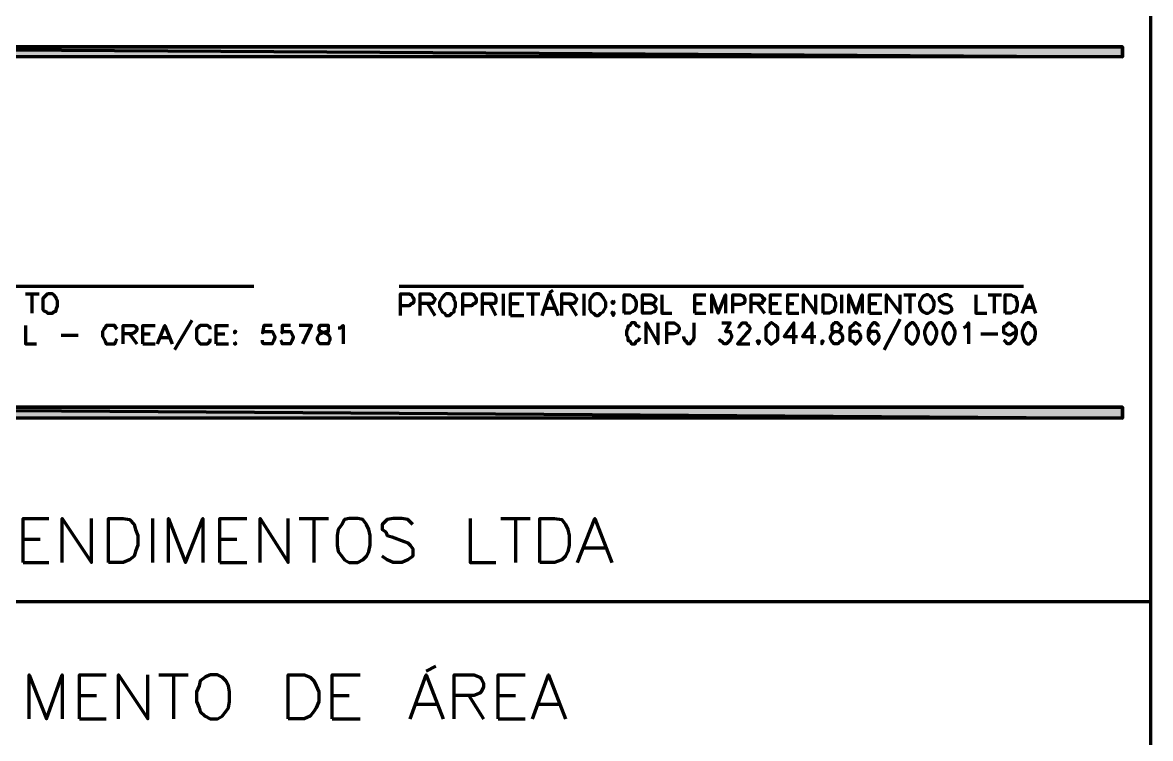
# Model space of a CAD drawing. Header units: inches. Extents: x 1 to 529, y -1 to 335.
# Drawn here: x 405.4 to 466.9, y 66.3 to 105.4 of the extents above; entities that cross this region are included whole.
import ezdxf

# ---------------------------------------------------------------- set-up
doc = ezdxf.new("R2010")
doc.units = ezdxf.units.IN
doc.layers.add('H', color=7, linetype='CONTINUOUS', lineweight=100)
doc.layers.add('P', color=250, linetype='CONTINUOUS', lineweight=100)

msp = doc.modelspace()

# ---------------------------------------------------------------- hatches: boundary and pattern name
at = {"layer": 'H', "linetype": 'CONTINUOUS'}
for points in [[(378.533, 104.067), (465.4, 103.533), (465.4, 104.067), (378.533, 104.067), (465.4, 103.533), (378.533, 103.533)], [(378.533, 104.067), (465.4, 103.533), (465.4, 104.067), (378.533, 104.067), (465.4, 103.533), (378.533, 103.533)], [(378.533, 84.4), (465.4, 83.8), (465.4, 84.4), (378.533, 84.4), (465.4, 83.8), (378.533, 83.8)], [(378.533, 84.4), (465.4, 83.8), (465.4, 84.4), (378.533, 84.4), (465.4, 83.8), (378.533, 83.8)]]:
    msp.add_hatch(color=252, dxfattribs=at).paths.add_polyline_path(points)

# ---------------------------------------------------------------- linework, layer by layer
at = {"layer": 'P', "color": 252, "linetype": 'CONTINUOUS'}
for points in [[(18.067, 327), (466.933, 327), (466.933, 7.867), (18.067, 7.867), (18.067, 327)], [(465.4, 104.067), (378.533, 104.067), (465.4, 103.533), (465.4, 104.067)], [(378.533, 104.067), (465.4, 103.533), (378.533, 103.533), (378.533, 104.067)], [(378.533, 103.533), (378.533, 104.067), (465.4, 104.067), (465.4, 103.533), (383.867, 103.533), (378.533, 103.533)], [(465.4, 104.067), (378.533, 104.067), (465.4, 103.533), (465.4, 104.067)], [(378.533, 104.067), (465.4, 103.533), (378.533, 103.533), (378.533, 104.067)], [(378.533, 103.533), (378.533, 104.067), (465.4, 104.067), (465.4, 103.533), (383.867, 103.533), (378.533, 103.533)], [(405.533, 90.6), (406.267, 90.6)], [(405.867, 90.6), (405.867, 89.533)], [(406.733, 90.6), (406.667, 90.533), (406.533, 90.4), (406.467, 90.333), (406.467, 90.2), (406.467, 89.933), (406.467, 89.733), (406.533, 89.667), (406.667, 89.6), (406.733, 89.533), (407, 89.533), (407.067, 89.6), (407.2, 89.667), (407.2, 89.733), (407.267, 89.933), (407.267, 90.2), (407.2, 90.333), (407.2, 90.4), (407.067, 90.533), (407, 90.6), (406.733, 90.6)], [(438.2, 89.533), (438.2, 90.533), (438.533, 90.533), (438.667, 90.467), (438.733, 90.4), (438.8, 90.267), (438.867, 90.133), (438.867, 89.933), (438.8, 89.733), (438.733, 89.667), (438.667, 89.6), (438.533, 89.533), (438.2, 89.533)], [(439.667, 90.067), (439.8, 90), (439.867, 89.933), (439.933, 89.867), (439.933, 89.733), (439.867, 89.6), (439.8, 89.6), (439.667, 89.533), (439.2, 89.533), (439.2, 90.533), (439.667, 90.533), (439.8, 90.467), (439.867, 90.4), (439.933, 90.333), (439.933, 90.267), (439.867, 90.133), (439.8, 90.067), (439.667, 90.067), (439.2, 90.067)], [(440.267, 90.533), (440.267, 89.533), (440.8, 89.533)], [(442.067, 89.533), (442.067, 90.533), (442.667, 90.533)], [(443, 89.533), (443, 90.533), (443.333, 89.533), (443.733, 90.533), (443.733, 89.533)], [(444.133, 89.533), (444.133, 90.533), (444.533, 90.533), (444.733, 90.467), (444.733, 90.4), (444.8, 90.333), (444.8, 90.2), (444.733, 90.067), (444.733, 90.067), (444.533, 90), (444.133, 90)], [(445.133, 89.533), (445.133, 90.533), (445.6, 90.533), (445.733, 90.467), (445.733, 90.4), (445.867, 90.333), (445.867, 90.267), (445.733, 90.133), (445.733, 90.067), (445.6, 90.067), (445.133, 90.067)], [(446.2, 89.533), (446.2, 90.533), (446.8, 90.533)], [(447.133, 89.533), (447.133, 90.533), (447.733, 90.533)], [(448, 89.533), (448, 90.533), (448.667, 89.533), (448.667, 90.533)], [(449.067, 89.533), (449.067, 90.533), (449.4, 90.533), (449.533, 90.467), (449.667, 90.4), (449.667, 90.267), (449.733, 90.133), (449.733, 89.933), (449.667, 89.733), (449.667, 89.667), (449.533, 89.6), (449.4, 89.533), (449.067, 89.533)], [(450.067, 90.533), (450.067, 89.533)], [(450.467, 89.533), (450.467, 90.533), (450.867, 89.533), (451.2, 90.533), (451.2, 89.533)], [(451.6, 89.533), (451.6, 90.533), (452.267, 90.533)], [(452.533, 89.533), (452.533, 90.533), (453.267, 89.533), (453.267, 90.533)], [(453.467, 90.533), (454.133, 90.533)], [(453.8, 90.533), (453.8, 89.533)], [(454.667, 90.533), (454.533, 90.467), (454.467, 90.4), (454.4, 90.267), (454.333, 90.133), (454.333, 89.933), (454.4, 89.733), (454.467, 89.667), (454.533, 89.6), (454.667, 89.533), (454.8, 89.533), (454.933, 89.6), (455, 89.667), (455.067, 89.733), (455.133, 89.933), (455.133, 90.133), (455.067, 90.267), (455, 90.4), (454.933, 90.467), (454.8, 90.533), (454.667, 90.533)], [(456.067, 90.4), (456, 90.467), (455.867, 90.533), (455.667, 90.533), (455.533, 90.467), (455.4, 90.4), (455.4, 90.267), (455.467, 90.2), (455.533, 90.133), (455.6, 90.067), (455.867, 90), (456, 89.933), (456, 89.933), (456.067, 89.8), (456.067, 89.667), (456, 89.6), (455.867, 89.533), (455.667, 89.533), (455.533, 89.6), (455.4, 89.667)], [(457.4, 90.533), (457.4, 89.533), (458, 89.533)], [(458.067, 90.533), (458.8, 90.533)], [(458.4, 90.533), (458.4, 89.533)], [(459, 89.533), (459, 90.533), (459.333, 90.533), (459.467, 90.467), (459.6, 90.4), (459.6, 90.267), (459.667, 90.133), (459.667, 89.933), (459.6, 89.733), (459.6, 89.667), (459.467, 89.6), (459.333, 89.533), (459, 89.533)], [(459.933, 89.533), (460.333, 90.533), (460.667, 89.533)], [(442.067, 90.067), (442.467, 90.067)], [(445.467, 90.067), (445.867, 89.533)], [(446.2, 90.067), (446.6, 90.067)], [(447.133, 90.067), (447.467, 90.067)], [(451.6, 90.067), (452, 90.067)], [(442.067, 89.533), (442.667, 89.533)], [(446.2, 89.533), (446.8, 89.533)], [(447.133, 89.533), (447.733, 89.533)], [(451.6, 89.533), (452.267, 89.533)], [(460.067, 89.867), (460.533, 89.867)], [(405.533, 88.867), (405.533, 87.867), (406.133, 87.867)], [(410.533, 88.667), (410.467, 88.733), (410.4, 88.867), (410.267, 88.867), (410.067, 88.867), (409.933, 88.867), (409.867, 88.733), (409.8, 88.667), (409.733, 88.533), (409.733, 88.267), (409.8, 88.133), (409.867, 88), (409.933, 87.867), (410.067, 87.867), (410.267, 87.867), (410.4, 87.867), (410.467, 88), (410.533, 88.133)], [(410.867, 87.867), (410.867, 88.867), (411.333, 88.867), (411.467, 88.867), (411.533, 88.8), (411.6, 88.733), (411.6, 88.6), (411.533, 88.533), (411.467, 88.467), (411.333, 88.4), (410.867, 88.4)], [(411.933, 87.867), (411.933, 88.867), (412.6, 88.867)], [(412.733, 87.867), (413.133, 88.867), (413.533, 87.867)], [(414.6, 89.133), (413.667, 87.533)], [(415.6, 88.667), (415.6, 88.733), (415.467, 88.867), (415.4, 88.867), (415.133, 88.867), (415.067, 88.867), (414.933, 88.733), (414.867, 88.667), (414.867, 88.533), (414.867, 88.267), (414.867, 88.133), (414.933, 88), (415.067, 87.867), (415.133, 87.867), (415.4, 87.867), (415.467, 87.867), (415.6, 88), (415.6, 88.133)], [(415.933, 87.867), (415.933, 88.867), (416.6, 88.867)], [(419, 88.867), (418.533, 88.867), (418.467, 88.467), (418.533, 88.533), (418.667, 88.533), (418.8, 88.533), (419, 88.533), (419.067, 88.4), (419.133, 88.267), (419.133, 88.2), (419.067, 88), (419, 87.867), (418.8, 87.867), (418.667, 87.867), (418.533, 87.867), (418.467, 87.933), (418.467, 88.067)], [(420, 88.867), (419.533, 88.867), (419.533, 88.467), (419.533, 88.533), (419.667, 88.533), (419.867, 88.533), (420, 88.533), (420.067, 88.4), (420.133, 88.267), (420.133, 88.2), (420.067, 88), (420, 87.867), (419.867, 87.867), (419.667, 87.867), (419.533, 87.867), (419.533, 87.933), (419.467, 88.067)], [(420.667, 87.867), (421.133, 88.867), (420.467, 88.867)], [(421.733, 88.867), (421.6, 88.867), (421.533, 88.733), (421.533, 88.667), (421.6, 88.533), (421.667, 88.533), (421.867, 88.467), (422, 88.4), (422.067, 88.333), (422.133, 88.2), (422.133, 88.067), (422.067, 87.933), (422.067, 87.867), (421.933, 87.867), (421.733, 87.867), (421.6, 87.867), (421.533, 87.933), (421.467, 88.067), (421.467, 88.2), (421.533, 88.333), (421.6, 88.4), (421.733, 88.467), (421.933, 88.533), (422.067, 88.533), (422.067, 88.667), (422.067, 88.733), (422.067, 88.867), (421.933, 88.867), (421.733, 88.867)], [(422.6, 88.733), (422.733, 88.733), (422.867, 88.867), (422.867, 87.867)], [(439.067, 88.733), (439, 88.8), (438.867, 88.867), (438.8, 89), (438.6, 89), (438.533, 88.867), (438.4, 88.8), (438.4, 88.733), (438.333, 88.533), (438.333, 88.333), (438.4, 88.2), (438.4, 88.067), (438.533, 88), (438.6, 87.867), (438.8, 87.867), (438.867, 88), (439, 88.067), (439.067, 88.2)], [(439.4, 87.867), (439.4, 89), (440.067, 87.867), (440.067, 89)], [(440.533, 87.867), (440.533, 89), (440.933, 89), (441.133, 88.867), (441.133, 88.867), (441.2, 88.733), (441.2, 88.6), (441.133, 88.533), (441.133, 88.467), (440.933, 88.4), (440.533, 88.4)], [(442, 89), (442, 88.2), (441.933, 88), (441.867, 88), (441.8, 87.867), (441.667, 87.867), (441.6, 88), (441.533, 88), (441.467, 88.2), (441.467, 88.267)], [(443.533, 89), (444, 89), (443.733, 88.533), (443.867, 88.533), (444, 88.533), (444, 88.467), (444.067, 88.333), (444.067, 88.2), (444, 88.067), (443.933, 88), (443.8, 87.867), (443.667, 87.867), (443.533, 88), (443.467, 88), (443.4, 88.133)], [(444.467, 88.733), (444.467, 88.733), (444.533, 88.867), (444.533, 88.867), (444.667, 89), (444.867, 89), (444.933, 88.867), (445, 88.867), (445.067, 88.733), (445.067, 88.667), (445, 88.533), (444.867, 88.4), (444.4, 87.867), (445.067, 87.867)], [(446.2, 89), (446.067, 88.867), (445.933, 88.733), (445.933, 88.533), (445.933, 88.4), (445.933, 88.133), (446.067, 88), (446.2, 87.867), (446.267, 87.867), (446.467, 88), (446.6, 88.133), (446.6, 88.4), (446.6, 88.533), (446.6, 88.733), (446.467, 88.867), (446.267, 89), (446.2, 89)], [(447.467, 87.867), (447.467, 89), (446.933, 88.267), (447.667, 88.267)], [(448.467, 87.867), (448.467, 89), (447.933, 88.267), (448.667, 88.267)], [(449.667, 89), (449.533, 88.867), (449.533, 88.8), (449.533, 88.733), (449.533, 88.6), (449.667, 88.533), (449.867, 88.533), (450, 88.467), (450.067, 88.4), (450.133, 88.267), (450.133, 88.133), (450.067, 88), (450, 88), (449.867, 87.867), (449.667, 87.867), (449.533, 88), (449.533, 88), (449.467, 88.133), (449.467, 88.267), (449.533, 88.4), (449.6, 88.467), (449.733, 88.533), (449.933, 88.533), (450, 88.6), (450.067, 88.733), (450.067, 88.8), (450, 88.867), (449.867, 89), (449.667, 89)], [(451.067, 88.8), (451.067, 88.867), (450.867, 89), (450.8, 89), (450.667, 88.867), (450.533, 88.733), (450.533, 88.533), (450.533, 88.267), (450.533, 88.067), (450.667, 88), (450.8, 87.867), (450.867, 87.867), (451, 88), (451.067, 88.067), (451.133, 88.2), (451.133, 88.267), (451.067, 88.4), (451, 88.533), (450.867, 88.533), (450.8, 88.533), (450.667, 88.533), (450.533, 88.4), (450.533, 88.267)], [(452.067, 88.8), (452.067, 88.867), (451.933, 89), (451.8, 89), (451.667, 88.867), (451.6, 88.733), (451.533, 88.533), (451.533, 88.267), (451.6, 88.067), (451.667, 88), (451.8, 87.867), (451.867, 87.867), (452, 88), (452.067, 88.067), (452.133, 88.2), (452.133, 88.267), (452.067, 88.4), (452, 88.533), (451.867, 88.533), (451.8, 88.533), (451.667, 88.533), (451.6, 88.4), (451.533, 88.267)], [(453.267, 89.2), (452.4, 87.533)], [(453.867, 89), (453.733, 88.867), (453.6, 88.733), (453.6, 88.533), (453.6, 88.4), (453.6, 88.133), (453.733, 88), (453.867, 87.867), (454, 87.867), (454.133, 88), (454.2, 88.133), (454.267, 88.4), (454.267, 88.533), (454.2, 88.733), (454.133, 88.867), (454, 89), (453.867, 89)], [(454.867, 89), (454.733, 88.867), (454.667, 88.733), (454.6, 88.533), (454.6, 88.4), (454.667, 88.133), (454.733, 88), (454.867, 87.867), (455, 87.867), (455.133, 88), (455.2, 88.133), (455.267, 88.4), (455.267, 88.533), (455.2, 88.733), (455.133, 88.867), (455, 89), (454.867, 89)], [(455.867, 89), (455.733, 88.867), (455.667, 88.733), (455.6, 88.533), (455.6, 88.4), (455.667, 88.133), (455.733, 88), (455.867, 87.867), (456, 87.867), (456.133, 88), (456.2, 88.133), (456.267, 88.4), (456.267, 88.533), (456.2, 88.733), (456.133, 88.867), (456, 89), (455.867, 89)], [(456.733, 88.733), (456.867, 88.8), (457, 89), (457, 87.867)], [(459.6, 88.6), (459.533, 88.467), (459.4, 88.4), (459.267, 88.333), (459.2, 88.333), (459.067, 88.4), (458.933, 88.467), (458.933, 88.6), (458.933, 88.667), (458.933, 88.8), (459.067, 88.867), (459.2, 89), (459.267, 89), (459.4, 88.867), (459.533, 88.8), (459.6, 88.6), (459.6, 88.4), (459.533, 88.133), (459.4, 88), (459.267, 87.867), (459.133, 87.867), (459, 88), (458.933, 88.067)], [(460.2, 89), (460.067, 88.867), (460, 88.733), (459.933, 88.533), (459.933, 88.4), (460, 88.133), (460.067, 88), (460.2, 87.867), (460.333, 87.867), (460.467, 88), (460.6, 88.133), (460.667, 88.4), (460.667, 88.533), (460.6, 88.733), (460.467, 88.867), (460.333, 89), (460.2, 89)], [(407.467, 88.333), (408.4, 88.333)], [(411.2, 88.4), (411.6, 87.867)], [(411.933, 88.4), (412.333, 88.4)], [(412.867, 88.2), (413.4, 88.2)], [(415.933, 88.4), (416.4, 88.4)], [(416.933, 88.533), (416.933, 88.533), (416.933, 88.467), (417, 88.533), (416.933, 88.533)], [(457.667, 88.4), (458.6, 88.4)], [(411.933, 87.867), (412.6, 87.867)], [(415.933, 87.867), (416.6, 87.867)], [(416.933, 87.933), (416.933, 87.867), (416.933, 87.867), (417, 87.867), (416.933, 87.933)], [(445.533, 88), (445.467, 88), (445.533, 87.867), (445.6, 88), (445.533, 88)], [(449, 88), (449, 88), (449, 87.867), (449.067, 88), (449, 88)], [(465.4, 84.4), (378.533, 84.4), (465.4, 83.8), (465.4, 84.4)], [(378.533, 84.4), (465.4, 83.8), (378.533, 83.8), (378.533, 84.4)], [(378.533, 83.8), (378.533, 84.4), (465.4, 84.4), (465.4, 83.8), (383.867, 83.8), (378.533, 83.8)], [(465.4, 84.4), (378.533, 84.4), (465.4, 83.8), (465.4, 84.4)], [(378.533, 84.4), (465.4, 83.8), (378.533, 83.8), (378.533, 84.4)], [(378.533, 83.8), (378.533, 84.4), (465.4, 84.4), (465.4, 83.8), (383.867, 83.8), (378.533, 83.8)], [(405.4, 75.933), (405.4, 78.333), (406.8, 78.333)], [(407.533, 75.933), (407.533, 78.333), (409.133, 75.933), (409.133, 78.333)], [(410.067, 75.933), (410.067, 78.333), (410.867, 78.333), (411.2, 78.267), (411.467, 78), (411.533, 77.733), (411.667, 77.4), (411.667, 76.867), (411.533, 76.533), (411.467, 76.267), (411.2, 76.067), (410.867, 75.933), (410.067, 75.933)], [(412.467, 78.333), (412.467, 75.933)], [(413.333, 75.933), (413.333, 78.333), (414.267, 75.933), (415.2, 78.333), (415.2, 75.933)], [(416.133, 75.933), (416.133, 78.333), (417.6, 78.333)], [(418.333, 75.933), (418.333, 78.333), (419.867, 75.933), (419.867, 78.333)], [(420.467, 78.333), (422.067, 78.333)], [(421.267, 78.333), (421.267, 75.933)], [(423.2, 78.333), (422.933, 78.267), (422.8, 78), (422.6, 77.733), (422.533, 77.4), (422.533, 76.867), (422.6, 76.533), (422.8, 76.267), (422.933, 76.067), (423.2, 75.933), (423.667, 75.933), (423.933, 76.067), (424.133, 76.267), (424.267, 76.533), (424.333, 76.867), (424.333, 77.4), (424.267, 77.733), (424.133, 78), (423.933, 78.267), (423.667, 78.333), (423.2, 78.333)], [(426.667, 78), (426.4, 78.267), (426.067, 78.333), (425.6, 78.333), (425.267, 78.267), (425, 78), (425, 77.733), (425.2, 77.6), (425.267, 77.4), (425.533, 77.333), (426.2, 77.067), (426.4, 77), (426.533, 76.867), (426.667, 76.667), (426.667, 76.267), (426.4, 76.067), (426.067, 75.933), (425.6, 75.933), (425.267, 76.067), (425, 76.267)], [(429.8, 78.333), (429.8, 75.933), (431.2, 75.933)], [(431.467, 78.333), (433.067, 78.333)], [(432.267, 78.333), (432.267, 75.933)], [(433.6, 75.933), (433.6, 78.333), (434.4, 78.333), (434.8, 78.267), (435, 78), (435.133, 77.733), (435.2, 77.4), (435.2, 76.867), (435.133, 76.533), (435, 76.267), (434.8, 76.067), (434.4, 75.933), (433.6, 75.933)], [(435.667, 75.933), (436.6, 78.333), (437.533, 75.933)], [(405.4, 77.2), (406.333, 77.2)], [(416.133, 77.2), (417.067, 77.2)], [(436, 76.733), (437.2, 76.733)], [(405.4, 75.933), (406.8, 75.933)], [(416.133, 75.933), (417.6, 75.933)], [(427.4, 70), (427.933, 70.267)], [(405.733, 67.4), (405.733, 69.8), (406.667, 67.4), (407.533, 69.8), (407.533, 67.4)], [(408.467, 67.4), (408.467, 69.8), (409.933, 69.8)], [(410.6, 67.4), (410.6, 69.8), (412.2, 67.4), (412.2, 69.8)], [(412.8, 69.8), (414.4, 69.8)], [(413.6, 69.8), (413.6, 67.4)], [(415.6, 69.8), (415.333, 69.667), (415.067, 69.467), (415, 69.2), (414.867, 68.867), (414.867, 68.333), (415, 68), (415.067, 67.8), (415.333, 67.533), (415.6, 67.4), (416, 67.4), (416.267, 67.533), (416.467, 67.8), (416.6, 68), (416.667, 68.333), (416.667, 68.867), (416.6, 69.2), (416.467, 69.467), (416.267, 69.667), (416, 69.8), (415.6, 69.8)], [(419.867, 67.4), (419.867, 69.8), (420.733, 69.8), (421.067, 69.667), (421.267, 69.467), (421.4, 69.2), (421.533, 68.867), (421.533, 68.333), (421.4, 68), (421.267, 67.8), (421.067, 67.533), (420.733, 67.4), (419.867, 67.4)], [(422.267, 67.4), (422.267, 69.8), (423.8, 69.8)], [(426.533, 67.4), (427.4, 69.8), (428.333, 67.4)], [(428.933, 67.4), (428.933, 69.8), (430, 69.8), (430.333, 69.667), (430.4, 69.6), (430.533, 69.333), (430.533, 69.133), (430.4, 68.867), (430.333, 68.8), (430, 68.667), (428.933, 68.667)], [(431.333, 67.4), (431.333, 69.8), (432.8, 69.8)], [(433.2, 67.4), (434.067, 69.8), (435, 67.4)], [(408.467, 68.667), (409.4, 68.667)], [(422.267, 68.667), (423.2, 68.667)], [(429.733, 68.667), (430.533, 67.4)], [(431.333, 68.667), (432.267, 68.667)], [(426.867, 68.2), (428, 68.2)], [(433.533, 68.2), (434.667, 68.2)], [(408.467, 67.4), (409.933, 67.4)], [(422.267, 67.4), (423.8, 67.4)], [(431.333, 67.4), (432.8, 67.4)]]:
    msp.add_lwpolyline(points, dxfattribs=at)
at = {"layer": 'P', "color": 0, "linetype": 'CONTINUOUS'}
for points in [[(418, 91), (383.867, 91)], [(460, 91), (425.933, 91)], [(426, 89.4), (426, 90.6), (426.467, 90.6), (426.6, 90.533), (426.667, 90.4), (426.733, 90.333), (426.733, 90.2), (426.667, 90.067), (426.6, 90.067), (426.467, 89.933), (426, 89.933)], [(427.067, 89.4), (427.067, 90.6), (427.6, 90.6), (427.733, 90.533), (427.8, 90.4), (427.867, 90.333), (427.867, 90.267), (427.8, 90.133), (427.733, 90.067), (427.6, 90.067), (427.067, 90.067)], [(428.467, 90.6), (428.4, 90.533), (428.267, 90.4), (428.2, 90.267), (428.133, 90.133), (428.133, 89.867), (428.2, 89.733), (428.267, 89.6), (428.4, 89.533), (428.467, 89.4), (428.667, 89.4), (428.8, 89.533), (428.933, 89.6), (428.933, 89.733), (429, 89.867), (429, 90.133), (428.933, 90.267), (428.933, 90.4), (428.8, 90.533), (428.667, 90.6), (428.467, 90.6)], [(429.4, 89.4), (429.4, 90.6), (429.867, 90.6), (430, 90.533), (430.067, 90.4), (430.133, 90.333), (430.133, 90.2), (430.067, 90.067), (430, 90.067), (429.867, 89.933), (429.4, 89.933)], [(430.467, 89.4), (430.467, 90.6), (431, 90.6), (431.133, 90.533), (431.2, 90.4), (431.2, 90.333), (431.2, 90.267), (431.2, 90.133), (431.133, 90.067), (431, 90.067), (430.467, 90.067)], [(431.6, 90.6), (431.6, 89.4)], [(432, 89.4), (432, 90.6), (432.733, 90.6)], [(432.867, 90.6), (433.6, 90.6)], [(433.2, 90.6), (433.2, 89.4)], [(433.733, 89.4), (434.133, 90.6), (434.6, 89.4)], [(434.133, 90.667), (434.333, 90.8)], [(434.8, 89.4), (434.8, 90.6), (435.267, 90.6), (435.467, 90.533), (435.533, 90.4), (435.6, 90.333), (435.6, 90.267), (435.533, 90.133), (435.467, 90.067), (435.267, 90.067), (434.8, 90.067)], [(436, 90.6), (436, 89.4)], [(436.667, 90.6), (436.533, 90.533), (436.4, 90.4), (436.333, 90.267), (436.333, 90.133), (436.333, 89.867), (436.333, 89.733), (436.4, 89.6), (436.533, 89.533), (436.667, 89.4), (436.8, 89.4), (436.933, 89.533), (437.067, 89.6), (437.133, 89.733), (437.2, 89.867), (437.2, 90.133), (437.133, 90.267), (437.067, 90.4), (436.933, 90.533), (436.8, 90.6), (436.667, 90.6)], [(427.467, 90.067), (427.867, 89.4)], [(430.867, 90.067), (431.2, 89.4)], [(432, 90.067), (432.467, 90.067)], [(435.2, 90.067), (435.6, 89.4)], [(437.6, 90.2), (437.533, 90.133), (437.6, 90.067), (437.667, 90.133), (437.6, 90.2)], [(432, 89.4), (432.733, 89.4)], [(433.867, 89.8), (434.4, 89.8)], [(437.6, 89.6), (437.533, 89.533), (437.6, 89.4), (437.667, 89.533), (437.6, 89.6)], [(377, 73.8), (466.933, 73.8)]]:
    msp.add_lwpolyline(points, dxfattribs=at)

doc.saveas('drawing.dxf')
